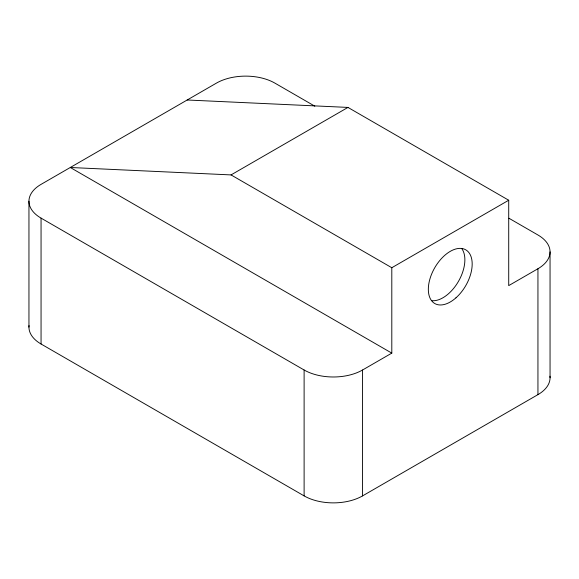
<?xml version="1.0" encoding="UTF-8"?>
<svg xmlns="http://www.w3.org/2000/svg" width="579" height="579" viewBox="0 0 579 579"><rect width="100%" height="100%" fill="white"/><g stroke="black" fill="none" stroke-linecap="round" stroke-linejoin="round"><path stroke-width="0.87" d="M231.043 174.916L391.802 267.73L391.802 353.118L70.283 167.49L231.043 174.916L347.957 107.419L508.717 200.233L508.717 285.621L537.942 268.743A41.333 23.862 0 0 0 537.942 234.994L508.977 218.269M391.802 267.73L508.717 200.233M314.817 106.174L274.887 83.115A41.333 23.862 0 0 0 216.43 83.115L41.058 184.368A41.333 23.862 0 0 0 41.058 218.117L304.113 369.995A41.333 23.862 0 0 0 362.57 369.995L391.802 353.118M29.037 325.579A41.333 23.862 0 0 0 41.058 344.006L304.113 495.885A41.333 23.862 0 0 0 362.57 495.885L537.942 394.632A41.333 23.862 0 0 0 549.963 376.205M187.198 99.993L347.957 107.419M550.05 251.865L550.05 377.754M537.942 268.743L537.942 394.632M362.57 369.995L362.57 495.885M304.113 369.995L304.113 495.885M41.058 218.117L41.058 344.006M28.95 201.246L28.95 327.135M461.933 248.84A30.998 17.898 -60 0 1 458.452 281.401A30.998 17.898 -60 0 1 431.992 300.704M455.934 297.845A30.998 17.898 -60 0 0 465.755 249.824A30.998 17.898 -60 0 0 429.082 282.349A30.998 17.898 -60 0 0 455.934 297.845"/></g></svg>
